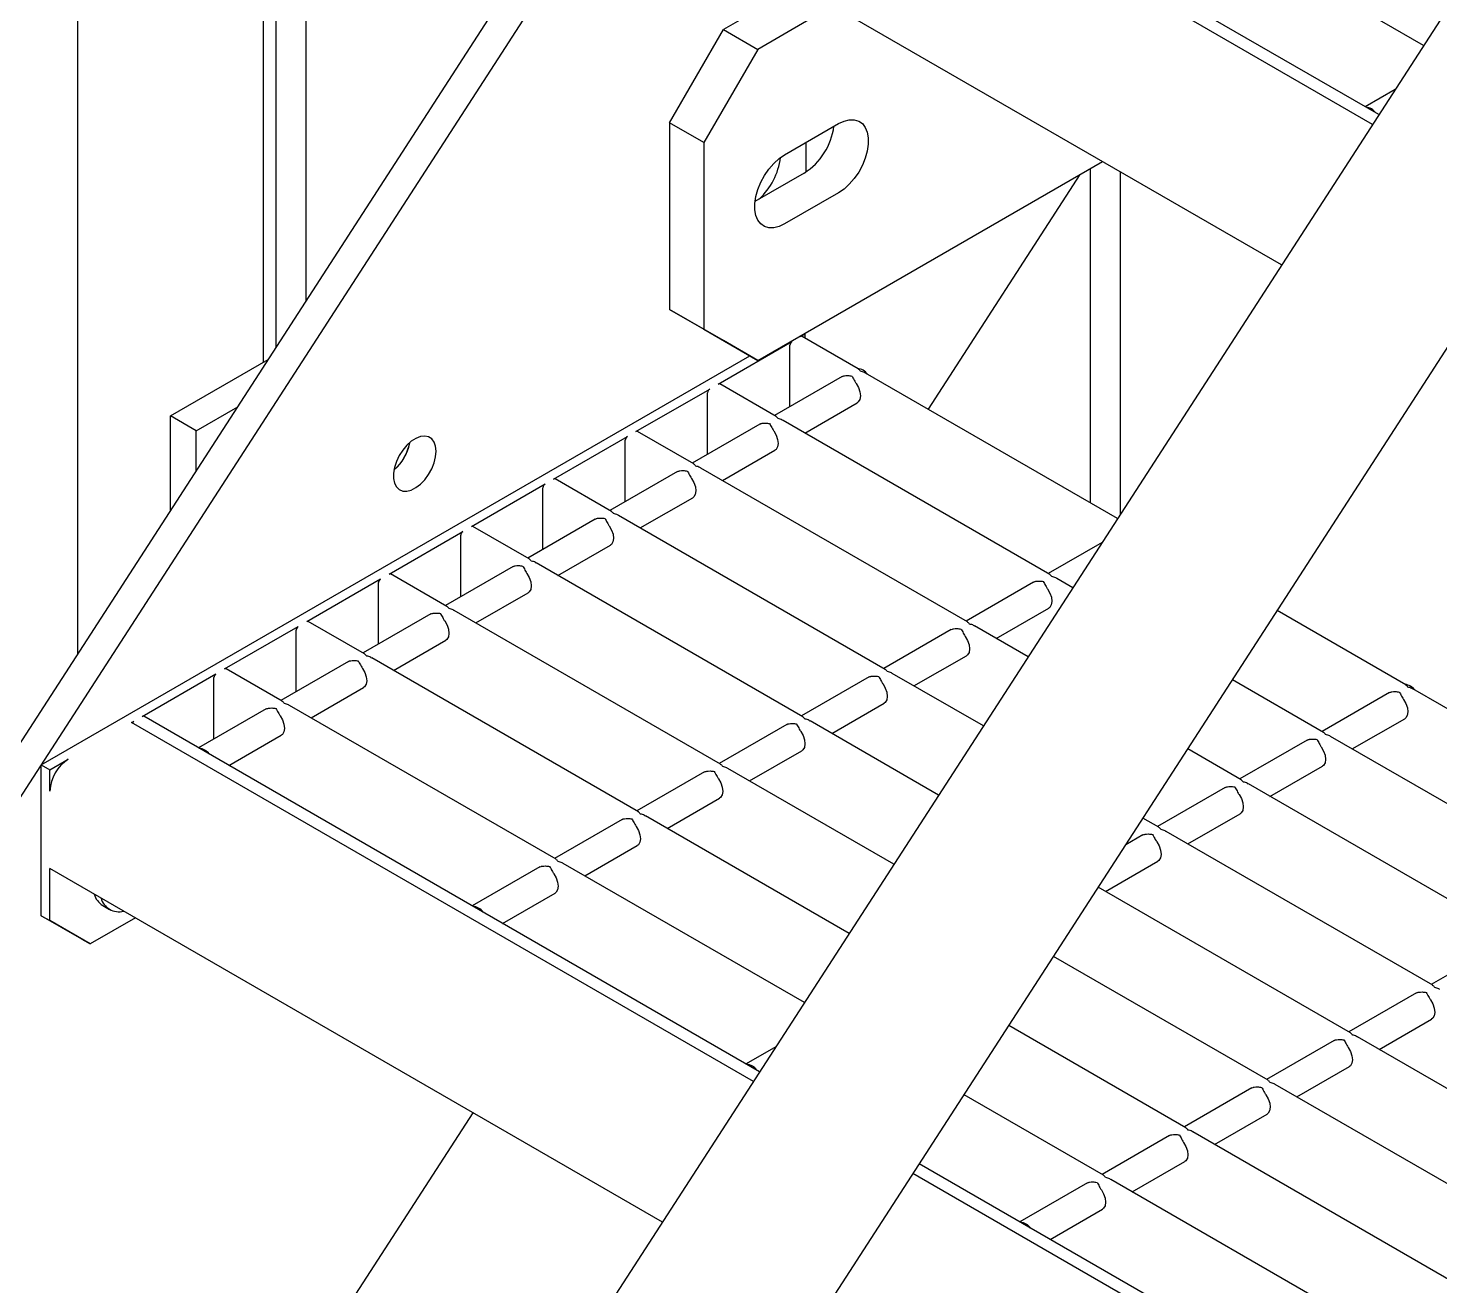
# Model space of a CAD drawing. Header units: millimetres. Extents: x 1293 to 41893, y 1011 to 26911.
# Drawn here: x 36353.9 to 36724.3, y 10714 to 11044.2 of the extents above; entities that cross this region are included whole.
import ezdxf

# ---------------------------------------------------------------- set-up
doc = ezdxf.new("R2010")
doc.units = ezdxf.units.MM
doc.header["$LTSCALE"] = 50
doc.layers.add('PASILLOS', color=2, linetype='Continuous')

msp = doc.modelspace()

# ---------------------------------------------------------------- linework, layer by layer
at = {"color": 7, "linetype": 'Continuous', "lineweight": 25}
for p, q in [((36426.7715355, 11254.8731543), (36426.7715355, 10972.497283)), ((36418.8689101, 11242.6537277), (36418.8689101, 10960.2778565)), ((36632.5990058, 11007.3574224), (36632.5990058, 10919.6015345)), ((36640.5016312, 11006.4696475), (36640.5016312, 10916.5836913))]:
    msp.add_line(p, q, dxfattribs=at)
at = {"layer": 'PASILLOS', "linetype": 'Continuous', "lineweight": 25}
for p, q in [((36415.6209657, 10956.4721045), (36415.6209657, 11736.7616341)), ((37170.2453604, 11735.6994003), (35094.1686555, 8525.5678811)), ((35142.7899983, 8511.7793827), (37204.1287586, 11699.1223698)), ((36366.7895207, 11162.1260242), (36366.7895207, 10879.7501529)), ((36708.3465093, 11021.4887659), (36546.7056635, 11114.8020399)), ((36706.6943084, 11018.934052), (36543.5024907, 11113.1426831)), ((34536.9456076, 8050.3558406), (36513.0809892, 11105.9531891)), ((34543.6807997, 8046.467697), (36519.8161813, 11102.0650455)), ((36682.8300524, 10982.03397), (36522.0647809, 11074.8417858)), ((36720.0878197, 11039.6437554), (36656.787413, 11076.1863023)), ((36556.0789719, 11055.2058113), (36536.3448023, 11043.8135177)), ((36565.059228, 11050.0216198), (36545.3250584, 11038.6293262)), ((36522.2026667, 11019.3186204), (36536.3448023, 11043.8135177)), ((36536.3448023, 11043.8135177), (36545.3250584, 11038.6293262)), ((36545.3250584, 11038.6293262), (36531.1829228, 11014.1344289)), ((36712.5979611, 11028.062569), (36704.7785378, 11023.548512)), ((36531.1829228, 11014.1344289), (36522.2026667, 11019.3186204)), ((36522.2026667, 11019.3186204), (36522.2026667, 10970.3261717)), ((36552.3961262, 11010.958136), (36566.5382619, 11019.1222171)), ((36531.1829228, 11014.1344289), (36531.1829228, 10965.1419801)), ((36558.079497, 11007.3886514), (36558.079497, 11014.2390761)), ((36545.3250584, 10956.975245), (36635.7813995, 11009.1945792)), ((36558.0395626, 11006.4519525), (36558.079497, 11007.3886514)), ((36557.5580057, 11006.158789), (36544.6187858, 10998.6891364)), ((36629.8967614, 11005.7974499), (36590.0406371, 10944.1699578)), ((36566.5382619, 11000.9745975), (36552.3961262, 10992.8105164)), ((36522.2026667, 10970.3261717), (36531.1829228, 10965.1419801)), ((36536.3448023, 10962.1594365), (36522.2026667, 10970.3261717)), ((36531.1829228, 10965.1419801), (36545.3250584, 10956.975245)), ((36534.9715423, 10950.7591764), (36554.3215194, 10961.9296804)), ((36545.3250584, 10956.975245), (36536.3448023, 10962.1594365)), ((36556.5665834, 10963.2257282), (36557.6891154, 10963.8737522)), ((36571.7353048, 10954.7374012), (36556.9634261, 10963.2650253)), ((36557.4820168, 10963.9933077), (36557.6891154, 10963.8737522)), ((36557.6891154, 10963.8737522), (36557.6891154, 10962.8460938)), ((36553.7602534, 10944.8029454), (36553.7602534, 10960.9575391)), ((36357.3136152, 10850.7956159), (36543.2835575, 10958.1537784)), ((36391.2052432, 10942.377208), (36416.8763088, 10957.1967987)), ((36550.1402637, 10942.2708494), (36535.368385, 10950.7984734)), ((36567.4914878, 10952.7298183), (36549.7571614, 10942.4920096)), ((36567.4914878, 10952.7298183), (36567.7919035, 10952.8572399)), ((36639.7744268, 10915.4592522), (36573.6080856, 10953.6562679)), ((36513.3765012, 10938.2926245), (36532.7264783, 10949.4631285)), ((36532.1652123, 10932.3363935), (36532.1652123, 10948.4909873)), ((36397.9404353, 10938.4890643), (36408.8509239, 10944.7875553)), ((36557.6953065, 10937.909416), (36571.4599153, 10945.8555555)), ((36397.9404353, 10938.4890643), (36391.2052432, 10942.377208)), ((36391.2052432, 10917.5029393), (36391.2052432, 10942.377208)), ((36545.8964467, 10940.2632665), (36528.1621203, 10930.0254577)), ((36545.8964467, 10940.2632665), (36546.1968625, 10940.390688)), ((36621.9823127, 10900.7973173), (36552.0130445, 10941.189716)), ((36397.9404353, 10927.9172233), (36397.9404353, 10938.4890643)), ((36491.7814601, 10925.8260726), (36511.1314372, 10936.9965766)), ((36510.5701712, 10919.8698417), (36510.5701712, 10936.0244354)), ((36528.5452226, 10929.8042975), (36513.773344, 10938.3319215)), ((36536.1002654, 10925.4428641), (36549.8648742, 10933.3890036)), ((36600.3872716, 10888.3307654), (36530.4180034, 10928.7231641)), ((36506.9501815, 10917.3377456), (36492.1783029, 10925.8653697)), ((36524.3014056, 10927.7967146), (36506.5670792, 10917.5589059)), ((36524.3014056, 10927.7967146), (36524.6018214, 10927.9241362)), ((36470.186419, 10913.3595208), (36489.5363961, 10924.5300248)), ((36488.9751301, 10907.4032898), (36488.9751301, 10923.5578835)), ((36514.5052243, 10912.9763122), (36528.2698331, 10920.9224518)), ((36502.7063645, 10915.3301627), (36484.9720381, 10905.092354)), ((36502.7063645, 10915.3301627), (36503.0067803, 10915.4575843)), ((36578.7922305, 10875.8642135), (36508.8229623, 10916.2566123)), ((36448.5913779, 10900.8929689), (36467.941355, 10912.0634729)), ((36467.380089, 10894.9367379), (36467.380089, 10911.0913317)), ((36485.3551404, 10904.8711938), (36470.5832618, 10913.3988178)), ((36492.9101832, 10900.5097604), (36506.674792, 10908.4558999)), ((36635.6995007, 10909.1584019), (36621.5992104, 10901.0184775)), ((36481.1113234, 10902.8636109), (36463.376997, 10892.6258021)), ((36481.1113234, 10902.8636109), (36481.4117392, 10902.9910324)), ((36557.1971894, 10863.3976617), (36487.2279212, 10903.7900604)), ((36426.9963368, 10888.426417), (36446.3463139, 10899.596921)), ((36463.7600993, 10892.4046419), (36448.9882207, 10900.9322659)), ((36617.7384957, 10898.7897344), (36618.0389114, 10898.9171559)), ((36628.0331163, 10897.3042627), (36623.8550935, 10899.7161839)), ((36445.7850479, 10882.4701861), (36445.7850479, 10898.6247798)), ((36471.3151421, 10888.0432085), (36485.0797509, 10895.989348)), ((36617.7384957, 10898.7897344), (36600.0041693, 10888.5519257)), ((36607.9423144, 10883.969332), (36621.7069232, 10891.9154715)), ((36442.1650582, 10879.93809), (36427.3931796, 10888.4657141)), ((36459.5162823, 10890.397059), (36441.7819559, 10880.1592503)), ((36459.5162823, 10890.397059), (36459.8166981, 10890.5244806)), ((36535.6021483, 10850.9311098), (36465.6328801, 10891.3235085)), ((36715.4194028, 10871.7903371), (36681.6711365, 10891.2727965)), ((36405.4012957, 10875.9598652), (36424.7512728, 10887.1303692)), ((36424.1900068, 10870.0036342), (36424.1900068, 10886.1582279)), ((36596.1434546, 10886.3231825), (36578.4091282, 10876.0853738)), ((36596.1434546, 10886.3231825), (36596.4438703, 10886.4506041)), ((36616.2918059, 10879.1492732), (36602.2600524, 10887.2496321)), ((36449.720101, 10875.5766566), (36463.4847098, 10883.5227962)), ((36437.9212413, 10877.9305071), (36420.1869148, 10867.6926984)), ((36437.9212413, 10877.9305071), (36438.221657, 10878.0579287)), ((36514.0071072, 10838.4645579), (36444.037839, 10878.8569567)), ((36586.3472733, 10871.5027802), (36600.1118821, 10879.4489197)), ((36383.8062546, 10863.4933133), (36403.1562317, 10874.6638173)), ((36402.5949657, 10857.5370823), (36402.5949657, 10873.6916761)), ((36420.5700171, 10867.4715382), (36405.7981385, 10875.9991622)), ((36574.5484135, 10873.8566307), (36556.8140871, 10863.6188219)), ((36574.5484135, 10873.8566307), (36574.8488292, 10873.9840522)), ((36604.5504954, 10860.9942837), (36580.6650113, 10874.7830802)), ((36693.8243617, 10859.3237852), (36669.929826, 10873.117807)), ((36428.1250599, 10863.1101048), (36441.8896687, 10871.0562443)), ((36711.1755858, 10869.7827542), (36693.4412594, 10859.5449454)), ((36711.1755858, 10869.7827542), (36711.4760015, 10869.9101757)), ((36787.2614517, 10830.316805), (36717.2921835, 10870.7092037)), ((36416.3262002, 10865.4639553), (36416.6266159, 10865.5913768)), ((36492.4120661, 10825.9980061), (36422.4427979, 10866.3904048)), ((36564.7522322, 10859.0362283), (36578.516841, 10866.9823678)), ((36380.9999246, 10861.8732535), (36381.5611906, 10862.1972654)), ((36544.1917423, 10767.6646224), (36380.9999246, 10861.8732535)), ((36545.8439432, 10770.2193363), (36384.2030974, 10863.5326103)), ((36416.3262002, 10865.4639553), (36398.5918737, 10855.2261465)), ((36592.809185, 10842.8392942), (36559.0699702, 10862.3165283)), ((36701.3794045, 10854.9623518), (36715.1440132, 10862.9084913)), ((36406.5300188, 10850.6435529), (36420.2946276, 10858.5896924)), ((36552.9533724, 10861.3900788), (36535.219046, 10851.1522701)), ((36552.9533724, 10861.3900788), (36553.2537881, 10861.5175003)), ((36765.6664106, 10817.8502531), (36695.6971424, 10858.2426519)), ((36543.1571911, 10846.5696764), (36556.9217999, 10854.5158159)), ((36672.2293206, 10846.8572333), (36658.1885156, 10854.9628175)), ((36689.5805447, 10857.3162023), (36671.8462183, 10847.0783936)), ((36689.5805447, 10857.3162023), (36689.8809604, 10857.4436239)), ((36357.3136152, 10850.7956159), (36359.5622147, 10849.497527)), ((36357.3136152, 10811.1933865), (36357.3136152, 10850.7956159)), ((36359.5622147, 10849.497527), (36364.3931683, 10852.2863771)), ((36359.5622147, 10843.9189202), (36359.5622147, 10849.497527)), ((36531.3583313, 10848.9235269), (36513.6240049, 10838.6857182)), ((36531.3583313, 10848.9235269), (36531.658747, 10849.0509485)), ((36581.0678745, 10824.6843047), (36537.4749291, 10849.8499765)), ((36679.7843634, 10842.4957999), (36693.5489721, 10850.4419395)), ((36667.9855036, 10844.8496504), (36650.2511772, 10834.6118417)), ((36667.9855036, 10844.8496504), (36668.2859193, 10844.977072)), ((36744.0713695, 10805.3837012), (36674.1021014, 10845.7761)), ((36521.56215, 10834.1031246), (36535.3267588, 10842.0492641)), ((36509.7632902, 10836.456975), (36492.0289638, 10826.2191663)), ((36509.7632902, 10836.456975), (36510.0637059, 10836.5843966)), ((36569.3265641, 10806.5293152), (36515.879888, 10837.3834246)), ((36650.6342795, 10834.3906815), (36646.4472051, 10836.807828)), ((36658.1893223, 10830.0292481), (36671.953931, 10837.9753876)), ((36646.3904625, 10832.3830986), (36641.9145445, 10829.7992061)), ((36646.3904625, 10832.3830986), (36646.6908782, 10832.5105201)), ((36722.4763284, 10792.9171494), (36652.5070603, 10833.3095481)), ((36499.9671089, 10821.6365727), (36513.7317177, 10829.5827122)), ((36557.5852536, 10788.3743258), (36494.2848469, 10824.9168727)), ((36636.5942812, 10817.5626962), (36650.35889, 10825.5088357)), ((36359.5622147, 10809.8952976), (36359.5622147, 10823.5723562)), ((36520.3274863, 10730.7645404), (36359.5622147, 10823.5723562)), ((36488.1682491, 10823.9904232), (36470.4339227, 10813.7526145)), ((36488.1682491, 10823.9904232), (36488.4686648, 10824.1178447)), ((36700.8812873, 10780.4505975), (36634.7058947, 10818.6528385)), ((36373.4218426, 10813.8699393), (36375.2143583, 10812.835142)), ((36478.3720678, 10809.1700208), (36492.1366766, 10817.1161603)), ((36357.3136152, 10811.1933865), (36359.5622147, 10809.8952976)), ((36367.9202169, 10805.0683352), (36357.3136152, 10811.1933865)), ((36382.0165042, 10810.6097708), (36370.1688165, 10803.7702463)), ((36370.1688165, 10803.7702463), (36359.5622147, 10809.8952976)), ((36367.9202169, 10805.0683352), (36370.1688165, 10803.7702463)), ((36739.8275525, 10803.3761184), (36722.0932261, 10793.1383096)), ((36679.2862462, 10767.9840456), (36622.9645842, 10800.497849)), ((36718.2325115, 10790.9095665), (36700.498185, 10780.6717578)), ((36718.2325115, 10790.9095665), (36718.5329272, 10791.0369881)), ((36657.6912051, 10755.5174938), (36611.2232738, 10782.3428596)), ((36708.4363301, 10776.0891641), (36722.2009389, 10784.0353036)), ((36550.095395, 10776.7931394), (36542.2759717, 10772.2790824)), ((36696.6374704, 10778.4430146), (36678.9031439, 10768.2052059)), ((36696.6374704, 10778.4430146), (36696.9378861, 10778.5704362)), ((36772.7233363, 10738.9770654), (36702.7540681, 10779.3694642)), ((36686.841289, 10763.6226123), (36700.6058978, 10771.5687518)), ((36675.0424293, 10765.9764628), (36657.3081028, 10755.738654)), ((36675.0424293, 10765.9764628), (36675.342845, 10766.1038843)), ((36751.1282952, 10726.5105136), (36681.159027, 10766.9029123)), ((36636.096164, 10743.0509419), (36599.4819633, 10764.1878701)), ((36470.5936966, 10759.4752461), (36427.538071, 10692.9005282)), ((36665.2462479, 10751.1560604), (36679.0108567, 10759.1021999)), ((36729.5332541, 10714.0439617), (36659.5639859, 10754.4363604)), ((36653.4473882, 10753.5099109), (36635.7130617, 10743.2721022)), ((36653.4473882, 10753.5099109), (36653.7478039, 10753.6373325)), ((36780.060056, 10631.5007432), (36586.088452, 10743.4781667)), ((36781.7122569, 10634.0554571), (36587.7406529, 10746.0328806)), ((36643.6512068, 10738.6895085), (36657.4158156, 10746.635648)), ((36631.8523471, 10741.043359), (36614.1180206, 10730.8055503)), ((36631.8523471, 10741.043359), (36632.1527628, 10741.1707806)), ((36707.938213, 10701.5774098), (36637.9689448, 10741.9698086)), ((36622.0561657, 10726.2229567), (36635.8207745, 10734.1690962))]:
    msp.add_line(p, q, dxfattribs=at)
at = {"layer": 'PASILLOS', "linetype": 'Continuous', "lineweight": 25, "flags": 128}
for points in [[(36566.5382619, 11019.1222171), (36567.9821149, 11019.8012368), (36569.3767992, 11020.1481357), (36570.6748206, 11020.1511004), (36571.8319764, 11019.81003), (36572.8088611, 11019.1365392), (36573.572208, 11018.153563), (36574.0960224, 11016.8945755), (36574.3624663, 11015.4024499), (36574.3624663, 11013.7279988), (36574.0960224, 11011.9282437), (36573.572208, 11010.0644729), (36572.8088611, 11008.2001551), (36571.8319764, 11006.3987773), (36570.6748206, 11004.7216832), (36569.3767992, 11003.2259844), (36567.9821149, 11001.962615), (36566.5382619, 11000.9745975)], [(36552.3961262, 10992.8105164), (36550.9522732, 10992.1314967), (36549.5575889, 10991.7845978), (36548.2595676, 10991.7816331), (36547.1024117, 10992.1227035), (36546.125527, 10992.7961943), (36545.3621801, 10993.7791704), (36544.8383657, 10995.038158), (36544.5719218, 10996.5302836), (36544.5719218, 10998.2047346), (36544.8383657, 11000.0044898), (36545.3621801, 11001.8682605), (36546.125527, 11003.7325784), (36547.1024117, 11005.5339562), (36548.2595676, 11007.2110502), (36549.5575889, 11008.7067491), (36550.9522732, 11009.9701185), (36552.3961262, 11010.958136)], [(36571.1594996, 10950.9131681), (36571.7677827, 10949.8393045), (36572.1543816, 10948.7125735), (36572.2819053, 10947.6419496), (36572.13802, 10946.7309808), (36571.736642, 10946.0677738), (36571.4599153, 10945.8555555)], [(36460.917133, 10933.100353), (36460.7859121, 10934.4178872), (36460.3983852, 10935.5223105), (36459.7726727, 10936.3619814), (36458.9380321, 10936.8976377), (36457.9334903, 10937.1042329), (36456.8060185, 10936.9721067), (36455.6083362, 10936.5074372), (36454.3964456, 10935.7319518), (36453.2270133, 10934.6819114), (36452.1547207, 10933.4064147), (36451.229707, 10931.9651025), (36450.4952249, 10930.425369), (36449.9856178, 10928.8592103), (36449.7247145, 10927.3398584), (36449.7247145, 10925.9383564), (36449.9856178, 10924.720237), (36450.4952249, 10923.7424581), (36451.229707, 10923.0507396), (36452.1547207, 10922.6774254), (36453.2270133, 10922.6399714), (36454.3964456, 10922.9401288), (36455.6083362, 10923.5638626), (36456.8060185, 10924.4820076), (36457.9334903, 10925.6516326), (36458.9380321, 10927.018047), (36459.7726727, 10928.5173589), (36460.3983852, 10930.0794622), (36460.7859121, 10931.6313145), (36460.917133, 10933.100353)], [(36549.5644585, 10938.4466162), (36550.1727416, 10937.3727527), (36550.5593405, 10936.2460217), (36550.6868642, 10935.1753977), (36550.5429789, 10934.264429), (36550.1416009, 10933.6012219), (36549.8648742, 10933.3890036)], [(36527.9694174, 10925.9800643), (36528.5777005, 10924.9062008), (36528.9642994, 10923.7794698), (36529.0918231, 10922.7088459), (36528.9479378, 10921.7978771), (36528.5465598, 10921.1346701), (36528.2698331, 10920.9224518)], [(36506.3743763, 10913.5135125), (36506.9826595, 10912.4396489), (36507.3692583, 10911.3129179), (36507.496782, 10910.242294), (36507.3528967, 10909.3313252), (36506.9515187, 10908.6681182), (36506.674792, 10908.4558999)], [(36484.7793352, 10901.0469606), (36485.3876184, 10899.9730971), (36485.7742172, 10898.8463661), (36485.9017409, 10897.7757421), (36485.7578556, 10896.8647734), (36485.3564776, 10896.2015663), (36485.0797509, 10895.989348)], [(36621.4065075, 10896.9730841), (36622.0147906, 10895.8992206), (36622.4013895, 10894.7724896), (36622.5289131, 10893.7018657), (36622.3850279, 10892.7908969), (36621.9836499, 10892.1276899), (36621.7069232, 10891.9154715)], [(36463.1842941, 10888.5804087), (36463.7925773, 10887.5065452), (36464.1791761, 10886.3798142), (36464.3066998, 10885.3091903), (36464.1628145, 10884.3982215), (36463.7614365, 10883.7350145), (36463.4847098, 10883.5227962)], [(36599.8114664, 10884.5065323), (36600.4197495, 10883.4326687), (36600.8063484, 10882.3059377), (36600.933872, 10881.2353138), (36600.7899868, 10880.324345), (36600.3886088, 10879.661138), (36600.1118821, 10879.4489197)], [(36441.589253, 10876.1138569), (36442.1975362, 10875.0399933), (36442.584135, 10873.9132623), (36442.7116587, 10872.8426384), (36442.5677734, 10871.9316696), (36442.1663954, 10871.2684626), (36441.8896687, 10871.0562443)], [(36578.2164253, 10872.0399804), (36578.8247084, 10870.9661169), (36579.2113073, 10869.8393858), (36579.3388309, 10868.7687619), (36579.1949457, 10867.8577932), (36578.7935677, 10867.1945861), (36578.516841, 10866.9823678)], [(36714.8435975, 10867.9661039), (36715.4518807, 10866.8922404), (36715.8384795, 10865.7655094), (36715.9660032, 10864.6948854), (36715.8221179, 10863.7839167), (36715.42074, 10863.1207096), (36715.1440132, 10862.9084913)], [(36419.9942119, 10863.647305), (36420.6024951, 10862.5734415), (36420.9890939, 10861.4467105), (36421.1166176, 10860.3760865), (36420.9727323, 10859.4651178), (36420.5713544, 10858.8019107), (36420.2946276, 10858.5896924)], [(36556.6213842, 10859.5734285), (36557.2296673, 10858.499565), (36557.6162662, 10857.372834), (36557.7437898, 10856.3022101), (36557.5999046, 10855.3912413), (36557.1985266, 10854.7280343), (36556.9217999, 10854.5158159)], [(36693.2485564, 10855.4995521), (36693.8568396, 10854.4256885), (36694.2434384, 10853.2989575), (36694.3709621, 10852.2283336), (36694.2270768, 10851.3173648), (36693.8256989, 10850.6541578), (36693.5489721, 10850.4419395)], [(36535.0263431, 10847.1068767), (36535.6346262, 10846.0330131), (36536.0212251, 10844.9062821), (36536.1487487, 10843.8356582), (36536.0048635, 10842.9246894), (36535.6034855, 10842.2614824), (36535.3267588, 10842.0492641)], [(36671.6535153, 10843.0330002), (36672.2617985, 10841.9591366), (36672.6483973, 10840.8324056), (36672.775921, 10839.7617817), (36672.6320357, 10838.8508129), (36672.2306578, 10838.1876059), (36671.953931, 10837.9753876)], [(36513.431302, 10834.6403248), (36514.0395851, 10833.5664613), (36514.426184, 10832.4397302), (36514.5537076, 10831.3691063), (36514.4098224, 10830.4581376), (36514.0084444, 10829.7949305), (36513.7317177, 10829.5827122)], [(36650.0584742, 10830.5664483), (36650.6667574, 10829.4925848), (36651.0533562, 10828.3658538), (36651.1808799, 10827.2952298), (36651.0369947, 10826.3842611), (36650.6356167, 10825.721054), (36650.35889, 10825.5088357)], [(36491.8362609, 10822.1737729), (36492.444544, 10821.0999094), (36492.8311429, 10819.9731784), (36492.9586666, 10818.9025545), (36492.8147813, 10817.9915857), (36492.4134033, 10817.3283787), (36492.1366766, 10817.1161603)], [(36721.9005232, 10789.0929162), (36722.5088064, 10788.0190527), (36722.8954052, 10786.8923217), (36723.0229289, 10785.8216978), (36722.8790436, 10784.910729), (36722.4776656, 10784.247522), (36722.2009389, 10784.0353036)], [(36700.3054821, 10776.6263644), (36700.9137653, 10775.5525008), (36701.3003641, 10774.4257698), (36701.4278878, 10773.3551459), (36701.2840025, 10772.4441771), (36700.8826245, 10771.7809701), (36700.6058978, 10771.5687518)], [(36678.710441, 10764.1598125), (36679.3187242, 10763.085949), (36679.705323, 10761.9592179), (36679.8328467, 10760.888594), (36679.6889614, 10759.9776253), (36679.2875835, 10759.3144182), (36679.0108567, 10759.1021999)], [(36657.1153999, 10751.6932606), (36657.7236831, 10750.6193971), (36658.1102819, 10749.4926661), (36658.2378056, 10748.4220422), (36658.0939203, 10747.5110734), (36657.6925424, 10746.8478664), (36657.4158156, 10746.635648)], [(36635.5203588, 10739.2267088), (36636.128642, 10738.1528452), (36636.5152408, 10737.0261142), (36636.6427645, 10735.9554903), (36636.4988792, 10735.0445215), (36636.0975013, 10734.3813145), (36635.8207745, 10734.1690962)]]:
    msp.add_lwpolyline(points, dxfattribs=at)
at = {"layer": 'PASILLOS', "linetype": 'Continuous', "lineweight": 25}
for centre, radius, start, end in [((36704.6182869, 11019.827196), 3.6366978, 35.264662608, 84.740713925), ((36548.1395547, 11020.7286964), 17.3490467, 302.879911163, 352.378724277), ((36533.8431711, 11012.2801258), 17.5714462, 312.453581878, 353.309343267), ((36554.9788311, 10960.9020871), 1.2198388, 122.60547834, 177.394521514), ((36556.7990887, 10962.9011787), 0.3992382, 65.692880954, 125.617577476), ((36571.1919516, 10951.2372455), 3.6366978, 35.264662607, 84.740713925), ((36535.2040476, 10950.4346268), 0.3992382, 65.692880955, 125.617577473), ((36533.38379, 10948.4355352), 1.2198388, 122.60547834, 177.394521514), ((36511.7887489, 10935.9689833), 1.2198388, 122.60547834, 177.394521514), ((36513.6090065, 10937.968075), 0.3992382, 65.692880954, 125.617577476), ((36441.4906337, 10937.834793), 12.7725974, 310.80018797, 349.205188563), ((36441.4252177, 10937.8740822), 12.8466787, 311.548638, 348.021724979), ((36492.0139654, 10925.5015231), 0.3992382, 65.692880953, 125.617577476), ((36490.1937078, 10923.5024315), 1.2198388, 122.60547834, 177.394521514), ((36468.5986668, 10911.0358796), 1.2198388, 122.60547834, 177.394521514), ((36470.4189243, 10913.0349712), 0.3992382, 65.692880954, 125.617577476), ((36447.0036257, 10898.5693277), 1.2198388, 122.60547834, 177.394521515), ((36448.8238832, 10900.5684194), 0.3992382, 65.692880955, 125.617577475), ((36427.2288421, 10888.1018675), 0.3992382, 65.692880952, 125.617577475), ((36425.4085846, 10886.1027759), 1.2198388, 122.605478342, 177.394521513), ((36403.8135435, 10873.636224), 1.2198388, 122.60547834, 177.394521514), ((36405.633801, 10875.6353156), 0.3992382, 65.692880954, 125.617577475), ((36714.8760496, 10868.2901813), 3.6366978, 35.264662608, 84.740713925), ((36382.1672191, 10861.2257059), 1.1450758, 121.954628523, 151.143200171), ((36384.0387599, 10863.1687638), 0.3992382, 65.692880954, 125.617577476), ((36398.4316228, 10851.5048305), 3.6366978, 35.264662608, 84.740713925), ((36370.0508111, 10843.4416308), 10.4994504, 122.60547834, 177.394521514), ((36376.1053283, 10818.2064544), 5.0997793, 195.28401871, 238.20445507), ((36377.6613674, 10817.0739453), 4.8431239, 194.940714641, 285.064661891), ((36470.2736718, 10810.0312985), 3.6366978, 35.264662608, 84.740713925), ((36542.1157208, 10768.5577664), 3.6366978, 35.264662608, 84.740713925), ((36613.9577697, 10727.0842343), 3.6366978, 35.264662607, 84.740713925)]:
    msp.add_arc(centre, radius, start, end, dxfattribs=at)
for points, knots in [([(36572.2820316, 10954.1533931), (36572.2805334, 10954.1556563), (36572.1061834, 10954.4190172), (36571.9171671, 10954.5702498), (36571.7297751, 10954.7201829)], [0, 0, 0, 0, 0.0085933525, 1, 1, 1, 1]), ([(36567.7919035, 10952.8572399), (36567.8885262, 10952.881477), (36568.2054016, 10952.960963), (36568.9795423, 10953.0164987), (36569.6695802, 10952.9380712), (36570.0330441, 10952.8582073), (36570.0369676, 10952.8573452)], [0, 0, 0, 0, 0.1723614537, 0.5652622383, 0.9953071929, 1, 1, 1, 1]), ([(36570.0369676, 10952.8573452), (36570.0384661, 10952.8550774), (36570.2260518, 10952.5711923), (36570.5052653, 10952.0433191), (36570.8937823, 10951.3176316), (36571.0936869, 10951.0133454), (36571.1594996, 10950.9131681)], [0, 0, 0, 0, 0.0046971273, 0.5879730072, 0.8643521995, 1, 1, 1, 1]), ([(36573.5906392, 10953.6311517), (36573.5141148, 10953.6853656), (36573.1252913, 10953.9608285), (36572.6493437, 10954.0719908), (36572.2859542, 10954.1525238), (36572.2820316, 10954.1533931)], [0, 0, 0, 0, 0.1951000564, 0.9913114514, 1, 1, 1, 1]), ([(36546.1968625, 10940.390688), (36546.2934851, 10940.4149251), (36546.6103605, 10940.4944111), (36547.3845012, 10940.5499468), (36548.0745391, 10940.4715193), (36548.438003, 10940.3916555), (36548.4419265, 10940.3907934)], [0, 0, 0, 0, 0.1723614537, 0.5652622383, 0.9953071929, 1, 1, 1, 1]), ([(36548.4419265, 10940.3907934), (36548.443425, 10940.3885255), (36548.6310107, 10940.1046405), (36548.9102242, 10939.5767673), (36549.2987412, 10938.8510797), (36549.4986458, 10938.5467935), (36549.5644585, 10938.4466162)], [0, 0, 0, 0, 0.0046971273, 0.5879730072, 0.8643521995, 1, 1, 1, 1]), ([(36550.6869905, 10941.6868412), (36550.6854923, 10941.6891044), (36550.5111423, 10941.9524653), (36550.322126, 10942.103698), (36550.134734, 10942.253631)], [0, 0, 0, 0, 0.0085933525, 1, 1, 1, 1]), ([(36551.9955981, 10941.1645998), (36551.9190737, 10941.2188137), (36551.5302502, 10941.4942767), (36551.0543026, 10941.6054389), (36550.6909131, 10941.6859719), (36550.6869905, 10941.6868412)], [0, 0, 0, 0, 0.1951000564, 0.9913114514, 1, 1, 1, 1]), ([(36529.0919494, 10929.2202894), (36529.0904512, 10929.2225525), (36528.9161012, 10929.4859134), (36528.7270849, 10929.6371461), (36528.5396929, 10929.7870791)], [0, 0, 0, 0, 0.0085933525, 1, 1, 1, 1]), ([(36530.400557, 10928.6980479), (36530.3240326, 10928.7522618), (36529.9352091, 10929.0277248), (36529.4592615, 10929.138887), (36529.095872, 10929.2194201), (36529.0919494, 10929.2202894)], [0, 0, 0, 0, 0.1951000564, 0.9913114514, 1, 1, 1, 1]), ([(36524.6018214, 10927.9241362), (36524.698444, 10927.9483733), (36525.0153194, 10928.0278592), (36525.7894601, 10928.0833949), (36526.479498, 10928.0049674), (36526.8429619, 10927.9251036), (36526.8468854, 10927.9242415)], [0, 0, 0, 0, 0.1723614537, 0.5652622383, 0.9953071929, 1, 1, 1, 1]), ([(36526.8468854, 10927.9242415), (36526.8483839, 10927.9219736), (36527.0359696, 10927.6380886), (36527.3151831, 10927.1102154), (36527.7037001, 10926.3845278), (36527.9036047, 10926.0802416), (36527.9694174, 10925.9800643)], [0, 0, 0, 0, 0.0046971273, 0.5879730072, 0.8643521995, 1, 1, 1, 1]), ([(36503.0067803, 10915.4575843), (36503.1034029, 10915.4818214), (36503.4202783, 10915.5613073), (36504.194419, 10915.6168431), (36504.8844569, 10915.5384156), (36505.2479209, 10915.4585517), (36505.2518443, 10915.4576896)], [0, 0, 0, 0, 0.1723614537, 0.5652622383, 0.9953071929, 1, 1, 1, 1]), ([(36505.2518443, 10915.4576896), (36505.2533428, 10915.4554218), (36505.4409285, 10915.1715367), (36505.720142, 10914.6436635), (36506.108659, 10913.917976), (36506.3085636, 10913.6136898), (36506.3743763, 10913.5135125)], [0, 0, 0, 0, 0.0046971273, 0.5879730072, 0.8643521995, 1, 1, 1, 1]), ([(36507.4969083, 10916.7537375), (36507.4954101, 10916.7560007), (36507.3210601, 10917.0193616), (36507.1320438, 10917.1705942), (36506.9446518, 10917.3205273)], [0, 0, 0, 0, 0.0085933525, 1, 1, 1, 1]), ([(36508.8055159, 10916.2314961), (36508.7289915, 10916.28571), (36508.340168, 10916.5611729), (36507.8642204, 10916.6723352), (36507.500831, 10916.7528682), (36507.4969083, 10916.7537375)], [0, 0, 0, 0, 0.1951000564, 0.9913114514, 1, 1, 1, 1]), ([(36481.4117392, 10902.9910324), (36481.5083618, 10903.0152695), (36481.8252372, 10903.0947555), (36482.5993779, 10903.1502912), (36483.2894158, 10903.0718637), (36483.6528798, 10902.9919999), (36483.6568032, 10902.9911378)], [0, 0, 0, 0, 0.1723614537, 0.5652622383, 0.9953071929, 1, 1, 1, 1]), ([(36483.6568032, 10902.9911378), (36483.6583018, 10902.9888699), (36483.8458874, 10902.7049849), (36484.1251009, 10902.1771117), (36484.5136179, 10901.4514241), (36484.7135225, 10901.1471379), (36484.7793352, 10901.0469606)], [0, 0, 0, 0, 0.00469712726, 0.58797300721, 0.8643521995, 1, 1, 1, 1]), ([(36485.9018672, 10904.2871856), (36485.900369, 10904.2894488), (36485.726019, 10904.5528097), (36485.5370027, 10904.7040423), (36485.3496107, 10904.8539754)], [0, 0, 0, 0, 0.0085933525, 1, 1, 1, 1]), ([(36487.2104748, 10903.7649442), (36487.1339504, 10903.8191581), (36486.7451269, 10904.094621), (36486.2691793, 10904.2057833), (36485.9057899, 10904.2863163), (36485.9018672, 10904.2871856)], [0, 0, 0, 0, 0.19510005641, 0.99131145138, 1, 1, 1, 1]), ([(36618.0389114, 10898.9171559), (36618.135534, 10898.941393), (36618.4524095, 10899.020879), (36619.2265502, 10899.0764147), (36619.9165881, 10898.9979872), (36620.280052, 10898.9181234), (36620.2839755, 10898.9172613)], [0, 0, 0, 0, 0.17236145368, 0.56526223836, 0.99530719289, 1, 1, 1, 1]), ([(36620.2839755, 10898.9172613), (36620.285474, 10898.9149934), (36620.4730597, 10898.6311084), (36620.7522732, 10898.1032352), (36621.1407902, 10897.3775476), (36621.3406947, 10897.0732614), (36621.4065075, 10896.9730841)], [0, 0, 0, 0, 0.0046971273, 0.5879730073, 0.8643521995, 1, 1, 1, 1]), ([(36622.5290395, 10900.2133092), (36622.5275412, 10900.2155723), (36622.3531913, 10900.4789332), (36622.164175, 10900.6301659), (36621.976783, 10900.7800989)], [0, 0, 0, 0, 0.0085933525, 1, 1, 1, 1]), ([(36623.837647, 10899.6910677), (36623.7611227, 10899.7452816), (36623.3722992, 10900.0207446), (36622.8963516, 10900.1319068), (36622.5329621, 10900.2124398), (36622.5290395, 10900.2133092)], [0, 0, 0, 0, 0.1951000565, 0.9913114514, 1, 1, 1, 1]), ([(36464.3068261, 10891.8206338), (36464.3053279, 10891.8228969), (36464.1309779, 10892.0862578), (36463.9419616, 10892.2374905), (36463.7545696, 10892.3874235)], [0, 0, 0, 0, 0.0085933525, 1, 1, 1, 1]), ([(36465.6154337, 10891.2983923), (36465.5389093, 10891.3526062), (36465.1500858, 10891.6280692), (36464.6741382, 10891.7392314), (36464.3107488, 10891.8197644), (36464.3068261, 10891.8206338)], [0, 0, 0, 0, 0.1951000564, 0.9913114514, 1, 1, 1, 1]), ([(36459.8166981, 10890.5244806), (36459.9133207, 10890.5487177), (36460.2301961, 10890.6282036), (36461.0043368, 10890.6837393), (36461.6943747, 10890.6053118), (36462.0578387, 10890.525448), (36462.0617621, 10890.5245859)], [0, 0, 0, 0, 0.17236145366, 0.56526223833, 0.99530719289, 1, 1, 1, 1]), ([(36462.0617621, 10890.5245859), (36462.0632607, 10890.522318), (36462.2508463, 10890.238433), (36462.5300598, 10889.7105598), (36462.9185768, 10888.9848722), (36463.1184814, 10888.680586), (36463.1842941, 10888.5804087)], [0, 0, 0, 0, 0.00469712726, 0.5879730072, 0.8643521995, 1, 1, 1, 1]), ([(36600.9339984, 10887.7467573), (36600.9325001, 10887.7490204), (36600.7581502, 10888.0123814), (36600.5691339, 10888.163614), (36600.3817419, 10888.3135471)], [0, 0, 0, 0, 0.0085933525, 1, 1, 1, 1]), ([(36596.4438703, 10886.4506041), (36596.5404929, 10886.4748412), (36596.8573684, 10886.5543271), (36597.6315091, 10886.6098629), (36598.321547, 10886.5314353), (36598.6850109, 10886.4515715), (36598.6889344, 10886.4507094)], [0, 0, 0, 0, 0.1723614537, 0.5652622384, 0.9953071929, 1, 1, 1, 1]), ([(36598.6889344, 10886.4507094), (36598.6904329, 10886.4484415), (36598.8780186, 10886.1645565), (36599.1572321, 10885.6366833), (36599.5457491, 10884.9109958), (36599.7456536, 10884.6067096), (36599.8114664, 10884.5065323)], [0, 0, 0, 0, 0.0046971273, 0.5879730073, 0.8643521995, 1, 1, 1, 1]), ([(36602.2426059, 10887.2245159), (36602.1660816, 10887.2787297), (36601.7772581, 10887.5541927), (36601.3013105, 10887.665355), (36600.937921, 10887.745888), (36600.9339984, 10887.7467573)], [0, 0, 0, 0, 0.19510005647, 0.99131145138, 1, 1, 1, 1]), ([(36438.221657, 10878.0579287), (36438.3182796, 10878.0821658), (36438.635155, 10878.1616517), (36439.4092957, 10878.2171875), (36440.0993336, 10878.1387599), (36440.4627976, 10878.0588961), (36440.466721, 10878.058034)], [0, 0, 0, 0, 0.1723614537, 0.5652622383, 0.9953071929, 1, 1, 1, 1]), ([(36440.466721, 10878.058034), (36440.4682196, 10878.0557662), (36440.6558053, 10877.7718811), (36440.9350187, 10877.2440079), (36441.3235357, 10876.5183204), (36441.5234403, 10876.2140342), (36441.589253, 10876.1138569)], [0, 0, 0, 0, 0.0046971273, 0.5879730072, 0.8643521995, 1, 1, 1, 1]), ([(36442.711785, 10879.3540819), (36442.7102868, 10879.3563451), (36442.5359368, 10879.619706), (36442.3469205, 10879.7709386), (36442.1595285, 10879.9208717)], [0, 0, 0, 0, 0.0085933525, 1, 1, 1, 1]), ([(36444.0203926, 10878.8318405), (36443.9438682, 10878.8860544), (36443.5550447, 10879.1615173), (36443.0790971, 10879.2726796), (36442.7157077, 10879.3532126), (36442.711785, 10879.3540819)], [0, 0, 0, 0, 0.1951000564, 0.9913114514, 1, 1, 1, 1]), ([(36574.8488292, 10873.9840522), (36574.9454518, 10874.0082893), (36575.2623273, 10874.0877753), (36576.036468, 10874.143311), (36576.7265059, 10874.0648835), (36577.0899698, 10873.9850196), (36577.0938933, 10873.9841575)], [0, 0, 0, 0, 0.1723614537, 0.5652622384, 0.9953071929, 1, 1, 1, 1]), ([(36577.0938933, 10873.9841575), (36577.0953918, 10873.9818897), (36577.2829775, 10873.6980047), (36577.562191, 10873.1701315), (36577.950708, 10872.4444439), (36578.1506126, 10872.1401577), (36578.2164253, 10872.0399804)], [0, 0, 0, 0, 0.0046971273, 0.5879730073, 0.8643521995, 1, 1, 1, 1]), ([(36579.3389573, 10875.2802054), (36579.337459, 10875.2824686), (36579.1631091, 10875.5458295), (36578.9740928, 10875.6970621), (36578.7867008, 10875.8469952)], [0, 0, 0, 0, 0.0085933525, 1, 1, 1, 1]), ([(36580.6475648, 10874.757964), (36580.5710405, 10874.8121779), (36580.182217, 10875.0876408), (36579.7062694, 10875.1988031), (36579.3428799, 10875.2793361), (36579.3389573, 10875.2802054)], [0, 0, 0, 0, 0.1951000565, 0.9913114514, 1, 1, 1, 1]), ([(36711.4760015, 10869.9101757), (36711.5726241, 10869.9344128), (36711.8894995, 10870.0138988), (36712.6636402, 10870.0694345), (36713.3536781, 10869.991007), (36713.7171421, 10869.9111432), (36713.7210655, 10869.9102811)], [0, 0, 0, 0, 0.1723614537, 0.5652622384, 0.9953071929, 1, 1, 1, 1]), ([(36713.7210655, 10869.9102811), (36713.7225641, 10869.9080132), (36713.9101498, 10869.6241282), (36714.1893633, 10869.096255), (36714.5778802, 10868.3705674), (36714.7777848, 10868.0662812), (36714.8435975, 10867.9661039)], [0, 0, 0, 0, 0.0046971273, 0.5879730074, 0.8643521995, 1, 1, 1, 1]), ([(36715.9661295, 10871.2063289), (36715.9646313, 10871.2085921), (36715.7902813, 10871.471953), (36715.601265, 10871.6231857), (36715.413873, 10871.7731187)], [0, 0, 0, 0, 0.0085933525, 1, 1, 1, 1]), ([(36717.2747371, 10870.6840875), (36717.1982127, 10870.7383014), (36716.8093892, 10871.0137644), (36716.3334416, 10871.1249266), (36715.9700522, 10871.2054596), (36715.9661295, 10871.2063289)], [0, 0, 0, 0, 0.1951000565, 0.9913114514, 1, 1, 1, 1]), ([(36416.6266159, 10865.5913768), (36416.7232385, 10865.6156139), (36417.0401139, 10865.6950999), (36417.8142546, 10865.7506356), (36418.5042925, 10865.6722081), (36418.8677565, 10865.5923443), (36418.8716799, 10865.5914822)], [0, 0, 0, 0, 0.17236145366, 0.56526223833, 0.99530719289, 1, 1, 1, 1]), ([(36418.8716799, 10865.5914822), (36418.8731785, 10865.5892143), (36419.0607642, 10865.3053293), (36419.3399776, 10864.7774561), (36419.7284946, 10864.0517685), (36419.9283992, 10863.7474823), (36419.9942119, 10863.647305)], [0, 0, 0, 0, 0.0046971273, 0.5879730072, 0.8643521995, 1, 1, 1, 1]), ([(36421.1167439, 10866.88753), (36421.1152457, 10866.8897932), (36420.9408957, 10867.1531541), (36420.7518794, 10867.3043867), (36420.5644874, 10867.4543198)], [0, 0, 0, 0, 0.0085933525, 1, 1, 1, 1]), ([(36422.4253515, 10866.3652886), (36422.3488271, 10866.4195025), (36421.9600036, 10866.6949654), (36421.484056, 10866.8061277), (36421.1206666, 10866.8866607), (36421.1167439, 10866.88753)], [0, 0, 0, 0, 0.1951000564, 0.9913114514, 1, 1, 1, 1]), ([(36557.7439162, 10862.8136536), (36557.7424179, 10862.8159167), (36557.568068, 10863.0792776), (36557.3790517, 10863.2305103), (36557.1916597, 10863.3804433)], [0, 0, 0, 0, 0.0085933525, 1, 1, 1, 1]), ([(36559.0525237, 10862.2914121), (36558.9759994, 10862.345626), (36558.5871759, 10862.621089), (36558.1112283, 10862.7322512), (36557.7478388, 10862.8127842), (36557.7439162, 10862.8136536)], [0, 0, 0, 0, 0.1951000565, 0.9913114514, 1, 1, 1, 1]), ([(36553.2537881, 10861.5175003), (36553.3504107, 10861.5417374), (36553.6672862, 10861.6212234), (36554.4414269, 10861.6767591), (36555.1314648, 10861.5983316), (36555.4949287, 10861.5184678), (36555.4988522, 10861.5176057)], [0, 0, 0, 0, 0.1723614537, 0.5652622384, 0.9953071929, 1, 1, 1, 1]), ([(36555.4988522, 10861.5176057), (36555.5003507, 10861.5153378), (36555.6879364, 10861.2314528), (36555.9671499, 10860.7035796), (36556.3556669, 10859.977892), (36556.5555715, 10859.6736058), (36556.6213842, 10859.5734285)], [0, 0, 0, 0, 0.0046971273, 0.5879730073, 0.8643521995, 1, 1, 1, 1]), ([(36694.3710884, 10858.7397771), (36694.3695902, 10858.7420402), (36694.1952402, 10859.0054011), (36694.0062239, 10859.1566338), (36693.8188319, 10859.3065668)], [0, 0, 0, 0, 0.0085933525, 1, 1, 1, 1]), ([(36695.679696, 10858.2175356), (36695.6031716, 10858.2717495), (36695.2143481, 10858.5472125), (36694.7384005, 10858.6583747), (36694.3750111, 10858.7389078), (36694.3710884, 10858.7397771)], [0, 0, 0, 0, 0.1951000565, 0.9913114514, 1, 1, 1, 1]), ([(36689.8809604, 10857.4436239), (36689.977583, 10857.467861), (36690.2944585, 10857.5473469), (36691.0685991, 10857.6028827), (36691.758637, 10857.5244551), (36692.122101, 10857.4445913), (36692.1260244, 10857.4437292)], [0, 0, 0, 0, 0.1723614537, 0.56526223839, 0.99530719289, 1, 1, 1, 1]), ([(36692.1260244, 10857.4437292), (36692.127523, 10857.4414613), (36692.3151087, 10857.1575763), (36692.5943222, 10856.6297031), (36692.9828391, 10855.9040155), (36693.1827437, 10855.5997294), (36693.2485564, 10855.4995521)], [0, 0, 0, 0, 0.0046971273, 0.5879730074, 0.8643521995, 1, 1, 1, 1]), ([(36536.1488751, 10850.3471017), (36536.1473768, 10850.3493648), (36535.9730269, 10850.6127258), (36535.7840106, 10850.7639584), (36535.5966186, 10850.9138915)], [0, 0, 0, 0, 0.0085933525, 1, 1, 1, 1]), ([(36531.658747, 10849.0509485), (36531.7553696, 10849.0751856), (36532.0722451, 10849.1546715), (36532.8463858, 10849.2102073), (36533.5364237, 10849.1317797), (36533.8998876, 10849.0519159), (36533.9038111, 10849.0510538)], [0, 0, 0, 0, 0.1723614537, 0.5652622384, 0.9953071929, 1, 1, 1, 1]), ([(36533.9038111, 10849.0510538), (36533.9053096, 10849.0487859), (36534.0928953, 10848.7649009), (36534.3721088, 10848.2370277), (36534.7606258, 10847.5113402), (36534.9605304, 10847.207054), (36535.0263431, 10847.1068767)], [0, 0, 0, 0, 0.0046971273, 0.5879730073, 0.8643521995, 1, 1, 1, 1]), ([(36537.4574826, 10849.8248603), (36537.3809583, 10849.8790741), (36536.9921348, 10850.1545371), (36536.5161872, 10850.2656994), (36536.1527977, 10850.3462324), (36536.1488751, 10850.3471017)], [0, 0, 0, 0, 0.1951000565, 0.9913114514, 1, 1, 1, 1]), ([(36668.2859193, 10844.977072), (36668.3825419, 10845.0013091), (36668.6994174, 10845.0807951), (36669.473558, 10845.1363308), (36670.1635959, 10845.0579033), (36670.5270599, 10844.9780394), (36670.5309833, 10844.9771773)], [0, 0, 0, 0, 0.1723614537, 0.5652622384, 0.9953071929, 1, 1, 1, 1]), ([(36670.5309833, 10844.9771773), (36670.5324819, 10844.9749095), (36670.7200676, 10844.6910245), (36670.9992811, 10844.1631512), (36671.387798, 10843.4374637), (36671.5877026, 10843.1331775), (36671.6535153, 10843.0330002)], [0, 0, 0, 0, 0.0046971273, 0.5879730074, 0.8643521995, 1, 1, 1, 1]), ([(36672.7760474, 10846.2732252), (36672.7745491, 10846.2754884), (36672.6001991, 10846.5388493), (36672.4111828, 10846.6900819), (36672.2237908, 10846.840015)], [0, 0, 0, 0, 0.0085933525, 1, 1, 1, 1]), ([(36674.0846549, 10845.7509838), (36674.0081305, 10845.8051977), (36673.619307, 10846.0806606), (36673.1433594, 10846.1918229), (36672.77997, 10846.2723559), (36672.7760474, 10846.2732252)], [0, 0, 0, 0, 0.19510005652, 0.99131145138, 1, 1, 1, 1]), ([(36510.0637059, 10836.5843966), (36510.1603285, 10836.6086337), (36510.477204, 10836.6881197), (36511.2513447, 10836.7436554), (36511.9413826, 10836.6652279), (36512.3048465, 10836.585364), (36512.30877, 10836.5845019)], [0, 0, 0, 0, 0.1723614537, 0.5652622384, 0.9953071929, 1, 1, 1, 1]), ([(36512.30877, 10836.5845019), (36512.3102685, 10836.5822341), (36512.4978542, 10836.2983491), (36512.7770677, 10835.7704759), (36513.1655847, 10835.0447883), (36513.3654893, 10834.7405021), (36513.431302, 10834.6403248)], [0, 0, 0, 0, 0.0046971273, 0.5879730073, 0.8643521995, 1, 1, 1, 1]), ([(36514.553834, 10837.8805498), (36514.5523357, 10837.882813), (36514.3779858, 10838.1461739), (36514.1889695, 10838.2974065), (36514.0015775, 10838.4473396)], [0, 0, 0, 0, 0.0085933525, 1, 1, 1, 1]), ([(36515.8624415, 10837.3583084), (36515.7859172, 10837.4125223), (36515.3970937, 10837.6879852), (36514.9211461, 10837.7991475), (36514.5577566, 10837.8796805), (36514.553834, 10837.8805498)], [0, 0, 0, 0, 0.1951000565, 0.9913114514, 1, 1, 1, 1]), ([(36646.6908782, 10832.5105201), (36646.7875008, 10832.5347572), (36647.1043763, 10832.6142432), (36647.8785169, 10832.6697789), (36648.5685548, 10832.5913514), (36648.9320188, 10832.5114876), (36648.9359422, 10832.5106255)], [0, 0, 0, 0, 0.1723614537, 0.5652622384, 0.9953071929, 1, 1, 1, 1]), ([(36648.9359422, 10832.5106255), (36648.9374408, 10832.5083576), (36649.1250265, 10832.2244726), (36649.40424, 10831.6965994), (36649.7927569, 10830.9709118), (36649.9926615, 10830.6666256), (36650.0584742, 10830.5664483)], [0, 0, 0, 0, 0.0046971273, 0.5879730074, 0.8643521995, 1, 1, 1, 1]), ([(36651.1810063, 10833.8066733), (36651.179508, 10833.8089365), (36651.005158, 10834.0722974), (36650.8161417, 10834.2235301), (36650.6287497, 10834.3734631)], [0, 0, 0, 0, 0.0085933525, 1, 1, 1, 1]), ([(36652.4896138, 10833.2844319), (36652.4130894, 10833.3386458), (36652.0242659, 10833.6141088), (36651.5483183, 10833.725271), (36651.1849289, 10833.805804), (36651.1810063, 10833.8066733)], [0, 0, 0, 0, 0.19510005652, 0.99131145138, 1, 1, 1, 1]), ([(36492.9587929, 10825.413998), (36492.9572946, 10825.4162611), (36492.7829447, 10825.679622), (36492.5939284, 10825.8308547), (36492.4065364, 10825.9807877)], [0, 0, 0, 0, 0.0085933525, 1, 1, 1, 1]), ([(36494.2674004, 10824.8917565), (36494.1908761, 10824.9459704), (36493.8020526, 10825.2214334), (36493.326105, 10825.3325956), (36492.9627155, 10825.4131286), (36492.9587929, 10825.413998)], [0, 0, 0, 0, 0.1951000565, 0.9913114514, 1, 1, 1, 1]), ([(36488.4686648, 10824.1178447), (36488.5652874, 10824.1420818), (36488.8821629, 10824.2215678), (36489.6563036, 10824.2771035), (36490.3463415, 10824.198676), (36490.7098054, 10824.1188122), (36490.7137289, 10824.1179501)], [0, 0, 0, 0, 0.1723614537, 0.5652622384, 0.9953071929, 1, 1, 1, 1]), ([(36490.7137289, 10824.1179501), (36490.7152274, 10824.1156822), (36490.9028131, 10823.8317972), (36491.1820266, 10823.303924), (36491.5705436, 10822.5782364), (36491.7704482, 10822.2739502), (36491.8362609, 10822.1737729)], [0, 0, 0, 0, 0.0046971273, 0.5879730073, 0.8643521995, 1, 1, 1, 1]), ([(36723.0230552, 10792.3331413), (36723.021557, 10792.3354044), (36722.847207, 10792.5987653), (36722.6581907, 10792.749998), (36722.4707987, 10792.899931)], [0, 0, 0, 0, 0.0085933525, 1, 1, 1, 1]), ([(36724.3316628, 10791.8108998), (36724.2551384, 10791.8651137), (36723.8663149, 10792.1405767), (36723.3903673, 10792.2517389), (36723.0269779, 10792.3322719), (36723.0230552, 10792.3331413)], [0, 0, 0, 0, 0.1951000566, 0.9913114514, 1, 1, 1, 1]), ([(36718.5329272, 10791.0369881), (36718.6295498, 10791.0612251), (36718.9464252, 10791.1407111), (36719.7205659, 10791.1962468), (36720.4106038, 10791.1178193), (36720.7740678, 10791.0379555), (36720.7779912, 10791.0370934)], [0, 0, 0, 0, 0.17236145372, 0.56526223842, 0.99530719289, 1, 1, 1, 1]), ([(36720.7779912, 10791.0370934), (36720.7794898, 10791.0348255), (36720.9670754, 10790.7509405), (36721.2462889, 10790.2230673), (36721.6348059, 10789.4973797), (36721.8347105, 10789.1930935), (36721.9005232, 10789.0929162)], [0, 0, 0, 0, 0.0046971273, 0.5879730074, 0.8643521995, 1, 1, 1, 1]), ([(36701.4280141, 10779.8665894), (36701.4265159, 10779.8688525), (36701.2521659, 10780.1322135), (36701.0631496, 10780.2834461), (36700.8757576, 10780.4333792)], [0, 0, 0, 0, 0.0085933525, 1, 1, 1, 1]), ([(36696.9378861, 10778.5704362), (36697.0345087, 10778.5946733), (36697.3513841, 10778.6741592), (36698.1255248, 10778.729695), (36698.8155627, 10778.6512674), (36699.1790267, 10778.5714036), (36699.1829501, 10778.5705415)], [0, 0, 0, 0, 0.1723614537, 0.5652622384, 0.9953071929, 1, 1, 1, 1]), ([(36699.1829501, 10778.5705415), (36699.1844487, 10778.5682737), (36699.3720344, 10778.2843886), (36699.6512478, 10777.7565154), (36700.0397648, 10777.0308279), (36700.2396694, 10776.7265417), (36700.3054821, 10776.6263644)], [0, 0, 0, 0, 0.0046971273, 0.5879730074, 0.8643521995, 1, 1, 1, 1]), ([(36702.7366217, 10779.344348), (36702.6600973, 10779.3985618), (36702.2712738, 10779.6740248), (36701.7953262, 10779.7851871), (36701.4319368, 10779.8657201), (36701.4280141, 10779.8665894)], [0, 0, 0, 0, 0.1951000566, 0.9913114514, 1, 1, 1, 1]), ([(36675.342845, 10766.1038843), (36675.4394676, 10766.1281214), (36675.756343, 10766.2076074), (36676.5304837, 10766.2631431), (36677.2205216, 10766.1847156), (36677.5839856, 10766.1048517), (36677.587909, 10766.1039896)], [0, 0, 0, 0, 0.1723614537, 0.5652622384, 0.9953071929, 1, 1, 1, 1]), ([(36677.587909, 10766.1039896), (36677.5894076, 10766.1017218), (36677.7769933, 10765.8178368), (36678.0562068, 10765.2899636), (36678.4447237, 10764.564276), (36678.6446283, 10764.2599898), (36678.710441, 10764.1598125)], [0, 0, 0, 0, 0.0046971273, 0.5879730074, 0.8643521995, 1, 1, 1, 1]), ([(36679.832973, 10767.4000375), (36679.8314748, 10767.4023007), (36679.6571248, 10767.6656616), (36679.4681085, 10767.8168942), (36679.2807165, 10767.9668273)], [0, 0, 0, 0, 0.0085933525, 1, 1, 1, 1]), ([(36681.1415806, 10766.8777961), (36681.0650562, 10766.93201), (36680.6762327, 10767.2074729), (36680.2002851, 10767.3186352), (36679.8368957, 10767.3991682), (36679.832973, 10767.4000375)], [0, 0, 0, 0, 0.1951000566, 0.9913114514, 1, 1, 1, 1]), ([(36658.2379319, 10754.9334857), (36658.2364337, 10754.9357488), (36658.0620837, 10755.1991097), (36657.8730674, 10755.3503424), (36657.6856754, 10755.5002754)], [0, 0, 0, 0, 0.0085933525, 1, 1, 1, 1]), ([(36659.5465395, 10754.4112442), (36659.4700151, 10754.4654581), (36659.0811916, 10754.7409211), (36658.605244, 10754.8520833), (36658.2418546, 10754.9326163), (36658.2379319, 10754.9334857)], [0, 0, 0, 0, 0.1951000566, 0.9913114514, 1, 1, 1, 1]), ([(36653.7478039, 10753.6373325), (36653.8444265, 10753.6615695), (36654.1613019, 10753.7410555), (36654.9354426, 10753.7965912), (36655.6254805, 10753.7181637), (36655.9889445, 10753.6382999), (36655.9928679, 10753.6374378)], [0, 0, 0, 0, 0.1723614537, 0.5652622384, 0.9953071929, 1, 1, 1, 1]), ([(36655.9928679, 10753.6374378), (36655.9943665, 10753.6351699), (36656.1819522, 10753.3512849), (36656.4611657, 10752.8234117), (36656.8496826, 10752.0977241), (36657.0495872, 10751.7934379), (36657.1153999, 10751.6932606)], [0, 0, 0, 0, 0.00469712726, 0.58797300742, 0.86435219951, 1, 1, 1, 1]), ([(36632.1527628, 10741.1707806), (36632.2493854, 10741.1950177), (36632.5662608, 10741.2745036), (36633.3404015, 10741.3300394), (36634.0304394, 10741.2516118), (36634.3939034, 10741.171748), (36634.3978268, 10741.1708859)], [0, 0, 0, 0, 0.1723614537, 0.5652622384, 0.9953071929, 1, 1, 1, 1]), ([(36634.3978268, 10741.1708859), (36634.3993254, 10741.168618), (36634.5869111, 10740.884733), (36634.8661246, 10740.3568598), (36635.2546415, 10739.6311723), (36635.4545461, 10739.3268861), (36635.5203588, 10739.2267088)], [0, 0, 0, 0, 0.00469712726, 0.58797300742, 0.86435219951, 1, 1, 1, 1]), ([(36636.6428908, 10742.4669338), (36636.6413926, 10742.4691969), (36636.4670426, 10742.7325579), (36636.2780263, 10742.8837905), (36636.0906343, 10743.0337236)], [0, 0, 0, 0, 0.0085933525, 1, 1, 1, 1]), ([(36637.9514984, 10741.9446924), (36637.874974, 10741.9989062), (36637.4861505, 10742.2743692), (36637.0102029, 10742.3855315), (36636.6468135, 10742.4660645), (36636.6428908, 10742.4669338)], [0, 0, 0, 0, 0.1951000566, 0.9913114514, 1, 1, 1, 1])]:
    msp.add_open_spline(points, degree=3, knots=knots, dxfattribs=at)

doc.saveas('drawing.dxf')
